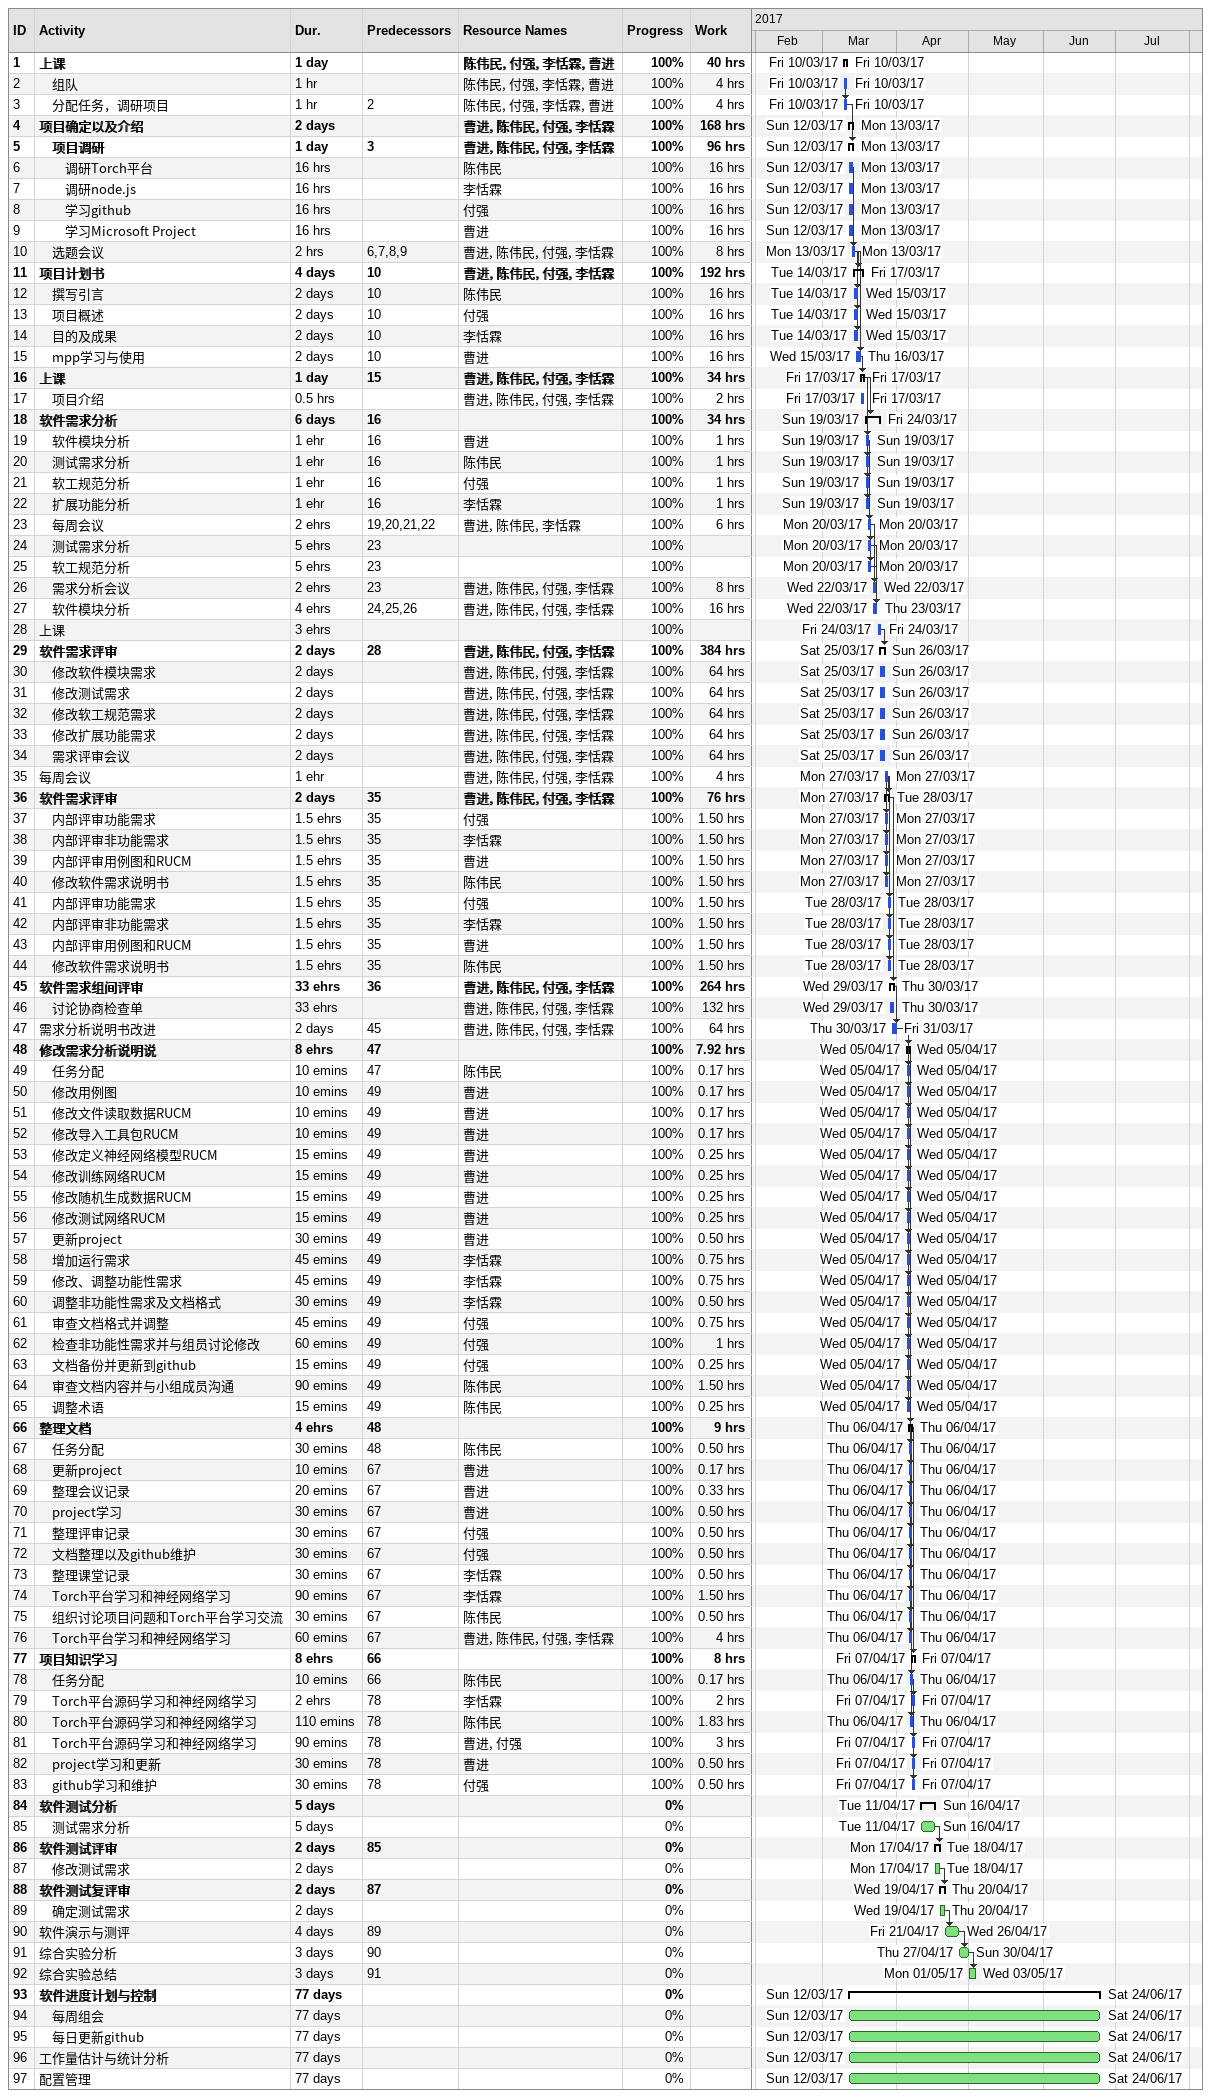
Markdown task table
| ID | Level | Task | Duration | Start | Finish | Predecessors | Resources | % complete | Work (h) |
|---|---|---|---|---|---|---|---|---|---|
| 1 | 1 | **上课** | 1d | 2017-03-10 | 2017-03-10 |  | 陈伟民, 付强, 李恬霖, 曹进 | 100 | 40 |
| 2 | 2 | 组队 | 1h | 2017-03-10 | 2017-03-10 |  | 陈伟民, 付强, 李恬霖, 曹进 | 100 | 4 |
| 3 | 2 | 分配任务，调研项目 | 1h | 2017-03-10 | 2017-03-10 | 2 | 陈伟民, 付强, 李恬霖, 曹进 | 100 | 4 |
| 4 | 1 | **项目确定以及介绍** | 2d | 2017-03-12 | 2017-03-13 |  | 曹进, 陈伟民, 付强, 李恬霖 | 100 | 168 |
| 5 | 2 | **项目调研** | 1d | 2017-03-12 | 2017-03-13 | 3 | 曹进, 陈伟民, 付强, 李恬霖 | 100 | 96 |
| 6 | 3 | 调研Torch平台 | 16h | 2017-03-12 | 2017-03-13 |  | 陈伟民 | 100 | 16 |
| 7 | 3 | 调研node.js | 16h | 2017-03-12 | 2017-03-13 |  | 李恬霖 | 100 | 16 |
| 8 | 3 | 学习github | 16h | 2017-03-12 | 2017-03-13 |  | 付强 | 100 | 16 |
| 9 | 3 | 学习Microsoft Project | 16h | 2017-03-12 | 2017-03-13 |  | 曹进 | 100 | 16 |
| 10 | 2 | 选题会议 | 2h | 2017-03-13 | 2017-03-13 | 6, 7, 8, 9 | 曹进, 陈伟民, 付强, 李恬霖 | 100 | 8 |
| 11 | 1 | **项目计划书** | 4d | 2017-03-14 | 2017-03-17 | 10 | 曹进, 陈伟民, 付强, 李恬霖 | 100 | 192 |
| 12 | 2 | 撰写引言 | 2d | 2017-03-14 | 2017-03-15 | 10 | 陈伟民 | 100 | 16 |
| 13 | 2 | 项目概述 | 2d | 2017-03-14 | 2017-03-15 | 10 | 付强 | 100 | 16 |
| 14 | 2 | 目的及成果 | 2d | 2017-03-14 | 2017-03-15 | 10 | 李恬霖 | 100 | 16 |
| 15 | 2 | mpp学习与使用 | 2d | 2017-03-15 | 2017-03-16 | 10 | 曹进 | 100 | 16 |
| 16 | 1 | **上课** | 1d | 2017-03-17 | 2017-03-17 | 15 | 曹进, 陈伟民, 付强, 李恬霖 | 100 | 34 |
| 17 | 2 | 项目介绍 | 0.5h | 2017-03-17 | 2017-03-17 |  | 曹进, 陈伟民, 付强, 李恬霖 | 100 | 2 |
| 18 | 1 | **软件需求分析** | 6d | 2017-03-19 | 2017-03-24 | 16 |  | 100 | 34 |
| 19 | 2 | 软件模块分析 | 1eh | 2017-03-19 | 2017-03-19 | 16 | 曹进 | 100 | 1 |
| 20 | 2 | 测试需求分析 | 1eh | 2017-03-19 | 2017-03-19 | 16 | 陈伟民 | 100 | 1 |
| 21 | 2 | 软工规范分析 | 1eh | 2017-03-19 | 2017-03-19 | 16 | 付强 | 100 | 1 |
| 22 | 2 | 扩展功能分析 | 1eh | 2017-03-19 | 2017-03-19 | 16 | 李恬霖 | 100 | 1 |
| 23 | 2 | 每周会议 | 2eh | 2017-03-20 | 2017-03-20 | 19, 20, 21, 22 | 曹进, 陈伟民, 李恬霖 | 100 | 6 |
| 24 | 2 | 测试需求分析 | 5eh | 2017-03-20 | 2017-03-20 | 23 |  | 100 |  |
| 25 | 2 | 软工规范分析 | 5eh | 2017-03-20 | 2017-03-20 | 23 |  | 100 |  |
| 26 | 2 | 需求分析会议 | 2eh | 2017-03-22 | 2017-03-22 | 23 | 曹进, 陈伟民, 付强, 李恬霖 | 100 | 8 |
| 27 | 2 | 软件模块分析 | 4eh | 2017-03-22 | 2017-03-23 | 24, 25, 26 | 曹进, 陈伟民, 付强, 李恬霖 | 100 | 16 |
| 28 | 1 | 上课 | 3eh | 2017-03-24 | 2017-03-24 |  |  | 100 |  |
| 29 | 1 | **软件需求评审** | 2d | 2017-03-25 | 2017-03-26 | 28 | 曹进, 陈伟民, 付强, 李恬霖 | 100 | 384 |
| 30 | 2 | 修改软件模块需求 | 2d | 2017-03-25 | 2017-03-26 |  | 曹进, 陈伟民, 付强, 李恬霖 | 100 | 64 |
| 31 | 2 | 修改测试需求 | 2d | 2017-03-25 | 2017-03-26 |  | 曹进, 陈伟民, 付强, 李恬霖 | 100 | 64 |
| 32 | 2 | 修改软工规范需求 | 2d | 2017-03-25 | 2017-03-26 |  | 曹进, 陈伟民, 付强, 李恬霖 | 100 | 64 |
| 33 | 2 | 修改扩展功能需求 | 2d | 2017-03-25 | 2017-03-26 |  | 曹进, 陈伟民, 付强, 李恬霖 | 100 | 64 |
| 34 | 2 | 需求评审会议 | 2d | 2017-03-25 | 2017-03-26 |  | 曹进, 陈伟民, 付强, 李恬霖 | 100 | 64 |
| 35 | 1 | 每周会议 | 1eh | 2017-03-27 | 2017-03-27 |  | 曹进, 陈伟民, 付强, 李恬霖 | 100 | 4 |
| 36 | 1 | **软件需求评审** | 2d | 2017-03-27 | 2017-03-28 | 35 | 曹进, 陈伟民, 付强, 李恬霖 | 100 | 76 |
| 37 | 2 | 内部评审功能需求 | 1.5eh | 2017-03-27 | 2017-03-27 | 35 | 付强 | 100 | 1.50 |
| 38 | 2 | 内部评审非功能需求 | 1.5eh | 2017-03-27 | 2017-03-27 | 35 | 李恬霖 | 100 | 1.50 |
| 39 | 2 | 内部评审用例图和RUCM | 1.5eh | 2017-03-27 | 2017-03-27 | 35 | 曹进 | 100 | 1.50 |
| 40 | 2 | 修改软件需求说明书 | 1.5eh | 2017-03-27 | 2017-03-27 | 35 | 陈伟民 | 100 | 1.50 |
| 41 | 2 | 内部评审功能需求 | 1.5eh | 2017-03-28 | 2017-03-28 | 35 | 付强 | 100 | 1.50 |
| 42 | 2 | 内部评审非功能需求 | 1.5eh | 2017-03-28 | 2017-03-28 | 35 | 李恬霖 | 100 | 1.50 |
| 43 | 2 | 内部评审用例图和RUCM | 1.5eh | 2017-03-28 | 2017-03-28 | 35 | 曹进 | 100 | 1.50 |
| 44 | 2 | 修改软件需求说明书 | 1.5eh | 2017-03-28 | 2017-03-28 | 35 | 陈伟民 | 100 | 1.50 |
| 45 | 1 | **软件需求组间评审** | 33eh | 2017-03-29 | 2017-03-30 | 36 | 曹进, 陈伟民, 付强, 李恬霖 | 100 | 264 |
| 46 | 2 | 讨论协商检查单 | 33eh | 2017-03-29 | 2017-03-30 |  | 曹进, 陈伟民, 付强, 李恬霖 | 100 | 132 |
| 47 | 1 | 需求分析说明书改进 | 2d | 2017-03-30 | 2017-03-31 | 45 | 曹进, 陈伟民, 付强, 李恬霖 | 100 | 64 |
| 48 | 1 | **修改需求分析说明说** | 8eh | 2017-04-05 | 2017-04-05 | 47 |  | 100 | 7.92 |
| 49 | 2 | 任务分配 | 10emin | 2017-04-05 | 2017-04-05 | 47 | 陈伟民 | 100 | 0.17 |
| 50 | 2 | 修改用例图 | 10emin | 2017-04-05 | 2017-04-05 | 49 | 曹进 | 100 | 0.17 |
| 51 | 2 | 修改文件读取数据RUCM | 10emin | 2017-04-05 | 2017-04-05 | 49 | 曹进 | 100 | 0.17 |
| 52 | 2 | 修改导入工具包RUCM | 10emin | 2017-04-05 | 2017-04-05 | 49 | 曹进 | 100 | 0.17 |
| 53 | 2 | 修改定义神经网络模型RUCM | 15emin | 2017-04-05 | 2017-04-05 | 49 | 曹进 | 100 | 0.25 |
| 54 | 2 | 修改训练网络RUCM | 15emin | 2017-04-05 | 2017-04-05 | 49 | 曹进 | 100 | 0.25 |
| 55 | 2 | 修改随机生成数据RUCM | 15emin | 2017-04-05 | 2017-04-05 | 49 | 曹进 | 100 | 0.25 |
| 56 | 2 | 修改测试网络RUCM | 15emin | 2017-04-05 | 2017-04-05 | 49 | 曹进 | 100 | 0.25 |
| 57 | 2 | 更新project | 30emin | 2017-04-05 | 2017-04-05 | 49 | 曹进 | 100 | 0.50 |
| 58 | 2 | 增加运行需求 | 45emin | 2017-04-05 | 2017-04-05 | 49 | 李恬霖 | 100 | 0.75 |
| 59 | 2 | 修改、调整功能性需求 | 45emin | 2017-04-05 | 2017-04-05 | 49 | 李恬霖 | 100 | 0.75 |
| 60 | 2 | 调整非功能性需求及文档格式 | 30emin | 2017-04-05 | 2017-04-05 | 49 | 李恬霖 | 100 | 0.50 |
| 61 | 2 | 审查文档格式并调整 | 45emin | 2017-04-05 | 2017-04-05 | 49 | 付强 | 100 | 0.75 |
| 62 | 2 | 检查非功能性需求并与组员讨论修改 | 60emin | 2017-04-05 | 2017-04-05 | 49 | 付强 | 100 | 1 |
| 63 | 2 | 文档备份并更新到github | 15emin | 2017-04-05 | 2017-04-05 | 49 | 付强 | 100 | 0.25 |
| 64 | 2 | 审查文档内容并与小组成员沟通 | 90emin | 2017-04-05 | 2017-04-05 | 49 | 陈伟民 | 100 | 1.50 |
| 65 | 2 | 调整术语 | 15emin | 2017-04-05 | 2017-04-05 | 49 | 陈伟民 | 100 | 0.25 |
| 66 | 1 | **整理文档** | 4eh | 2017-04-06 | 2017-04-06 | 48 |  | 100 | 9 |
| 67 | 2 | 任务分配 | 30emin | 2017-04-06 | 2017-04-06 | 48 | 陈伟民 | 100 | 0.50 |
| 68 | 2 | 更新project | 10emin | 2017-04-06 | 2017-04-06 | 67 | 曹进 | 100 | 0.17 |
| 69 | 2 | 整理会议记录 | 20emin | 2017-04-06 | 2017-04-06 | 67 | 曹进 | 100 | 0.33 |
| 70 | 2 | project学习 | 30emin | 2017-04-06 | 2017-04-06 | 67 | 曹进 | 100 | 0.50 |
| 71 | 2 | 整理评审记录 | 30emin | 2017-04-06 | 2017-04-06 | 67 | 付强 | 100 | 0.50 |
| 72 | 2 | 文档整理以及github维护 | 30emin | 2017-04-06 | 2017-04-06 | 67 | 付强 | 100 | 0.50 |
| 73 | 2 | 整理课堂记录 | 30emin | 2017-04-06 | 2017-04-06 | 67 | 李恬霖 | 100 | 0.50 |
| 74 | 2 | Torch平台学习和神经网络学习 | 90emin | 2017-04-06 | 2017-04-06 | 67 | 李恬霖 | 100 | 1.50 |
| 75 | 2 | 组织讨论项目问题和Torch平台学习交流 | 30emin | 2017-04-06 | 2017-04-06 | 67 | 陈伟民 | 100 | 0.50 |
| 76 | 2 | Torch平台学习和神经网络学习 | 60emin | 2017-04-06 | 2017-04-06 | 67 | 曹进, 陈伟民, 付强, 李恬霖 | 100 | 4 |
| 77 | 1 | **项目知识学习** | 8eh | 2017-04-07 | 2017-04-07 | 66 |  | 100 | 8 |
| 78 | 2 | 任务分配 | 10emin | 2017-04-06 | 2017-04-06 | 66 | 陈伟民 | 100 | 0.17 |
| 79 | 2 | Torch平台源码学习和神经网络学习 | 2eh | 2017-04-07 | 2017-04-07 | 78 | 李恬霖 | 100 | 2 |
| 80 | 2 | Torch平台源码学习和神经网络学习 | 110emin | 2017-04-06 | 2017-04-06 | 78 | 陈伟民 | 100 | 1.83 |
| 81 | 2 | Torch平台源码学习和神经网络学习 | 90emin | 2017-04-07 | 2017-04-07 | 78 | 曹进, 付强 | 100 | 3 |
| 82 | 2 | project学习和更新 | 30emin | 2017-04-07 | 2017-04-07 | 78 | 曹进 | 100 | 0.50 |
| 83 | 2 | github学习和维护 | 30emin | 2017-04-07 | 2017-04-07 | 78 | 付强 | 100 | 0.50 |
| 84 | 1 | **软件测试分析** | 5d | 2017-04-11 | 2017-04-16 |  |  | 0 |  |
| 85 | 2 | 测试需求分析 | 5d | 2017-04-11 | 2017-04-16 |  |  | 0 |  |
| 86 | 1 | **软件测试评审** | 2d | 2017-04-17 | 2017-04-18 | 85 |  | 0 |  |
| 87 | 2 | 修改测试需求 | 2d | 2017-04-17 | 2017-04-18 |  |  | 0 |  |
| 88 | 1 | **软件测试复评审** | 2d | 2017-04-19 | 2017-04-20 | 87 |  | 0 |  |
| 89 | 2 | 确定测试需求 | 2d | 2017-04-19 | 2017-04-20 |  |  | 0 |  |
| 90 | 1 | 软件演示与测评 | 4d | 2017-04-21 | 2017-04-26 | 89 |  | 0 |  |
| 91 | 1 | 综合实验分析 | 3d | 2017-04-27 | 2017-04-30 | 90 |  | 0 |  |
| 92 | 1 | 综合实验总结 | 3d | 2017-05-01 | 2017-05-03 | 91 |  | 0 |  |
| 93 | 1 | **软件进度计划与控制** | 77d | 2017-03-12 | 2017-06-24 |  |  | 0 |  |
| 94 | 2 | 每周组会 | 77d | 2017-03-12 | 2017-06-24 |  |  | 0 |  |
| 95 | 2 | 每日更新github | 77d | 2017-03-12 | 2017-06-24 |  |  | 0 |  |
| 96 | 1 | 工作量估计与统计分析 | 77d | 2017-03-12 | 2017-06-24 |  |  | 0 |  |
| 97 | 1 | 配置管理 | 77d | 2017-03-12 | 2017-06-24 |  |  | 0 |  |
